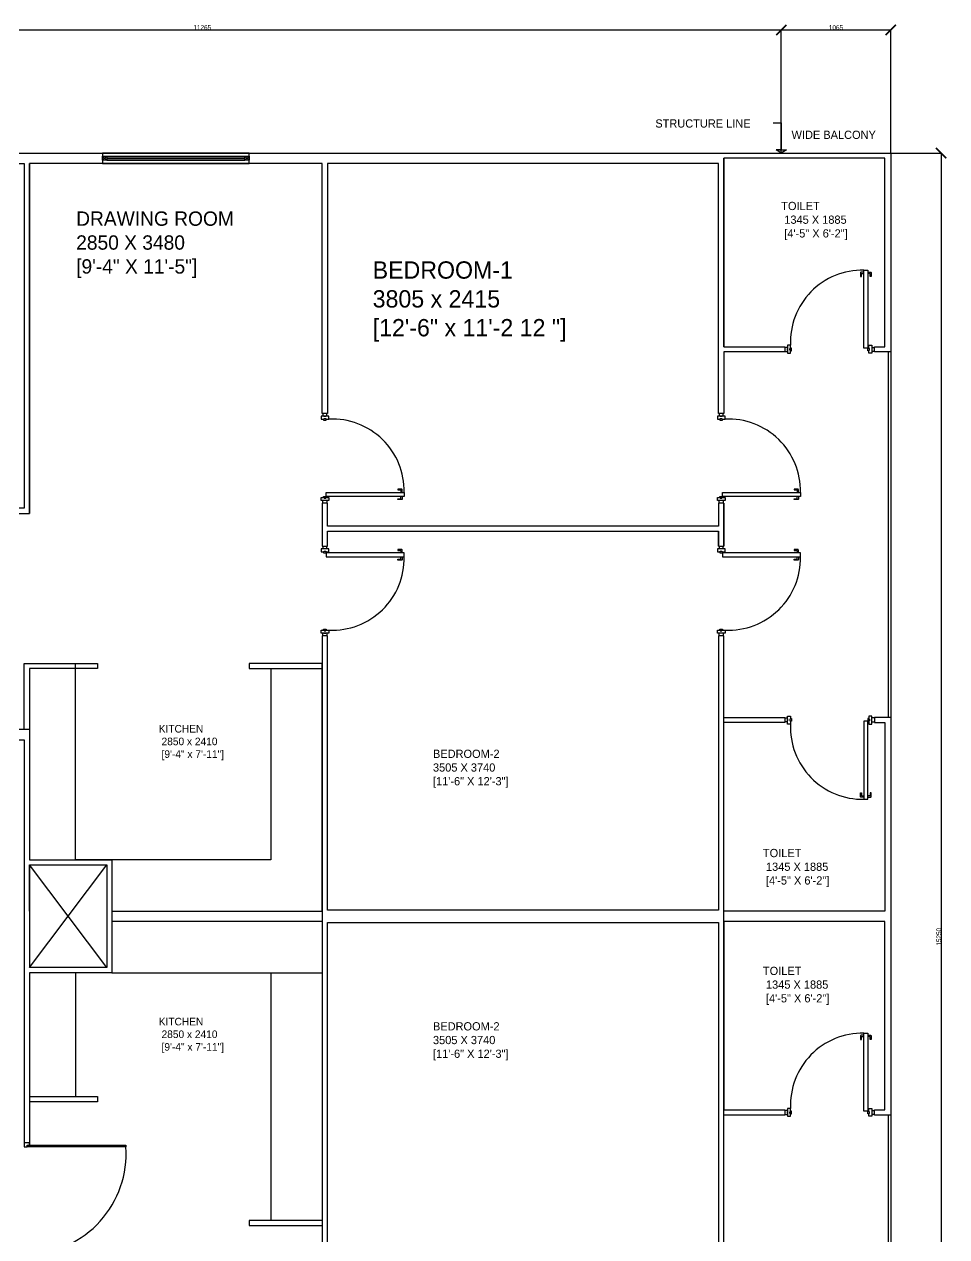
# Model space of a CAD drawing. Header units: millimetres. Extents: x -66 to 30104, y 35 to 18201.
# Drawn here: x 4835 to 13810, y 6403 to 18201 of the extents above; entities that cross this region are included whole.
import ezdxf

# ---------------------------------------------------------------- set-up
doc = ezdxf.new("R2010")
doc.units = ezdxf.units.MM
doc.layers.get('0').update_dxf_attribs({"linetype": 'CONTINUOUS'})
doc.layers.get('Defpoints').update_dxf_attribs({"linetype": 'CONTINUOUS'})
for name, color, linetype in [('Medium', 210, 'CONTINUOUS'), ('Thick', 150, 'CONTINUOUS'), ('Thin', 130, 'CONTINUOUS')]:
    doc.layers.add(name, color=color, linetype=linetype)
doc.dimstyles.new('myown', dxfattribs={"dimtxt": 45, "dimasz": 100, "dimexe": 1.25, "dimexo": 0.625, "dimtad": 1, "dimdec": 0, "dimdsep": 46, "dimtxsty": 'Standard', "dimblk": 'ARCHTICK', "dimcen": 2.5, "dimadec": 0, "dimazin": 0, "dimtfac": 1, "dimtdec": 0, "dimtmove": 0, "dimatfit": 3, "dimldrblk": 'ARCHTICK', "dimfxl": 1, "dimarcsym": 0})

# ---------------------------------------------------------------- blocks, each defined once
blk = doc.blocks.new('_ArchTick')
at = {"color": 0, "linetype": 'ByBlock', "const_width": 0.15}
blk.add_lwpolyline([(-0.5, -0.5), (0.5, 0.5)], dxfattribs=at)
blk = doc.blocks.new('*D1')
at = {"color": 0, "lineweight": -2, "transparency": 16777216}
for p, q in [((935, 16948), (935, 18147)), ((935, 18145), (12200, 18145)), ((12200, 16948), (12200, 18147))]:
    blk.add_line(p, q, dxfattribs=at)
at = {"layer": 'Defpoints', "color": 0, "transparency": 16777216}
for p in [(12200, 18145), (935, 16947), (12200, 16947)]:
    blk.add_point(p, dxfattribs=at)
at = {"color": 0, "lineweight": -2, "transparency": 16777216, "xscale": 100, "yscale": 100, "zscale": 100, "rotation": 180}
blk.add_blockref('_ArchTick', (935, 18145), dxfattribs=at)
at = {"color": 0, "lineweight": -2, "transparency": 16777216, "xscale": 100, "yscale": 100, "zscale": 100}
blk.add_blockref('_ArchTick', (12200, 18145), dxfattribs=at)
at = {"color": 0, "transparency": 16777216, "insert": (6567, 18169), "char_height": 45, "attachment_point": 5}
blk.add_mtext('11265', dxfattribs=at)
blk = doc.blocks.new('*D2')
at = {"color": 0, "lineweight": -2, "transparency": 16777216}
for p, q in [((12200, 16948), (12200, 18147)), ((12200, 18145), (13265, 18145)), ((13265, 16948), (13265, 18147))]:
    blk.add_line(p, q, dxfattribs=at)
at = {"layer": 'Defpoints', "color": 0, "transparency": 16777216}
for p in [(13265, 18145), (12200, 16947), (13265, 16947)]:
    blk.add_point(p, dxfattribs=at)
at = {"color": 0, "lineweight": -2, "transparency": 16777216, "xscale": 100, "yscale": 100, "zscale": 100, "rotation": 180}
blk.add_blockref('_ArchTick', (12200, 18145), dxfattribs=at)
at = {"color": 0, "lineweight": -2, "transparency": 16777216, "xscale": 100, "yscale": 100, "zscale": 100}
blk.add_blockref('_ArchTick', (13265, 18145), dxfattribs=at)
at = {"color": 0, "transparency": 16777216, "insert": (12732, 18169), "char_height": 45, "attachment_point": 5}
blk.add_mtext('1065', dxfattribs=at)
blk = doc.blocks.new('*D5')
at = {"color": 0, "lineweight": -2, "transparency": 16777216}
for p, q in [((13265, 16947), (13756, 16947)), ((13755, 16947), (13755, 1697)), ((13265, 1697), (13756, 1697))]:
    blk.add_line(p, q, dxfattribs=at)
at = {"layer": 'Defpoints', "color": 0, "transparency": 16777216}
for p in [(13265, 16947), (13265, 1697), (13755, 1697)]:
    blk.add_point(p, dxfattribs=at)
at = {"color": 0, "lineweight": -2, "transparency": 16777216, "xscale": 100, "yscale": 100, "zscale": 100}
for p, rotation in [((13755, 16947), 90), ((13755, 1697), 270)]:
    blk.add_blockref('_ArchTick', p, dxfattribs=dict(at, rotation=rotation))
at = {"color": 0, "transparency": 16777216, "insert": (13732, 9322), "char_height": 45, "attachment_point": 5, "rotation": 90}
blk.add_mtext('15250', dxfattribs=at)

msp = doc.modelspace()

# ---------------------------------------------------------------- linework, layer by layer
at = {"linetype": 'ByBlock'}
msp.add_lwpolyline([(934.7, 11337), (934.7, 16946.9), (13264.7, 16946.9), (13264.7, 396.9), (934.7, 396.9), (934.7, 7336.9)], dxfattribs=at)
at = {"layer": 'Medium', "linetype": 'ByBlock'}
msp.add_lwpolyline([(7022.2, 16846.9), (7022.2, 16946.9), (5597.4, 16946.9), (5597.2, 16846.9), (7022.2, 16846.9)], dxfattribs=at)
at = {"layer": 'Thick'}
for p, q in [((12120.8, 17240.7), (12199.7, 17240.7)), ((12199.7, 17240.7), (12199.7, 16978.4)), ((12199.7, 16978.4), (12149.7, 16978.4))]:
    msp.add_line(p, q, dxfattribs=at)
at = {"layer": 'Thick', "linetype": 'ByBlock'}
for p, q in [((5637.2, 16900.9), (6982.4, 16900.9)), ((5637.2, 16893), (6982.2, 16893.1)), ((7734.7, 13541.9), (7734.7, 13541.9))]:
    msp.add_line(p, q, dxfattribs=at)
for points in [[(5597.2, 16916.9), (5637.2, 16916.9), (5637.2, 16876.9), (5597.3, 16877.1), (5597.4, 16916.9), (5637.2, 16876.9), (6982.3, 16877.1), (7022.2, 16916.9)], [(5597.3, 16877.1), (5637.2, 16916.9), (6982.4, 16916.9), (7022.2, 16876.9)], [(6982.2, 16916.9), (7022.2, 16916.9), (7022.2, 16876.9), (6982.3, 16877.1), (6982.4, 16916.9)]]:
    msp.add_lwpolyline(points, dxfattribs=at)
at = {"layer": 'Thick'}
msp.add_lwpolyline([(12249.7, 16978.4), (12199.7, 16946.9), (12149.7, 16978.4)], close=True, dxfattribs=at)
at = {"layer": 'Thin', "linetype": 'ByBlock'}
for p, q in [((12260.3, 15056.6), (12235.3, 15056.6)), ((12235.3, 15016.6), (12260.3, 15016.6)), ((13081.8, 15056.6), (13106.8, 15056.6)), ((13106.8, 15016.6), (13081.8, 15016.6)), ((13239.7, 15011.9), (13239.7, 11456.8)), ((7739.3, 14413.4), (7739.3, 14388.4)), ((7779.3, 14388.4), (7779.3, 14413.4)), ((11594.3, 14413.4), (11594.3, 14388.4)), ((11634.3, 14388.4), (11634.3, 14413.4)), ((7739.3, 13541.9), (7739.3, 13566.9)), ((7779.3, 13566.9), (7779.3, 13541.9)), ((11594.3, 13541.9), (11594.3, 13566.9)), ((11634.3, 13566.9), (11634.3, 13541.9)), ((7739.3, 13122.4), (7739.3, 13097.4)), ((7779.3, 13097.4), (7779.3, 13122.4)), ((11594.3, 13122.4), (11594.3, 13097.4)), ((11634.3, 13097.4), (11634.3, 13122.4)), ((7739.3, 12250.9), (7739.3, 12275.9)), ((7779.3, 12275.9), (7779.3, 12250.9)), ((11594.3, 12250.9), (11594.3, 12275.9)), ((11634.3, 12275.9), (11634.3, 12250.9)), ((12235.3, 11452.1), (12260.3, 11452.1)), ((13106.8, 11452.1), (13081.8, 11452.1)), ((12260.3, 11412.1), (12235.3, 11412.1)), ((13081.8, 11412.1), (13106.8, 11412.1)), ((13164.7, 9571.8), (11639.7, 9571.8)), ((7734.7, 9471.8), (5687, 9471.8)), ((13164.7, 9471.8), (11639.7, 9471.8)), ((5334.7, 8971.8), (5334.7, 7766.8)), ((7234.7, 8971.8), (7234.7, 6561.8)), ((12260.3, 7631.4), (12235.3, 7631.4)), ((12235.3, 7591.4), (12260.3, 7591.4)), ((13081.8, 7631.4), (13106.8, 7631.4)), ((13106.8, 7591.4), (13081.8, 7591.4))]:
    msp.add_line(p, q, dxfattribs=at)
at = {"layer": 'Thin'}
msp.add_line((13239.7, 7586.8), (13239.7, 3681.9), dxfattribs=at)
for points in [[(13264.7, 15011.9), (13106.8, 15011.9), (13106.8, 15061.9), (13208.8, 15061.9), (13208.8, 16896.9), (11639.7, 16896.9), (11639.7, 15061.9), (11639.7, 16896.9)], [(11639.7, 15061.9), (12235.3, 15061.9), (12235.3, 15011.9), (11639.7, 15011.9), (11639.7, 14431.9), (11639.7, 14413.4), (11589.7, 14413.4), (11589.7, 14431.9), (11589.7, 16846.9), (7784.7, 16846.9), (7784.7, 14431.9)], [(11589.7, 13122.4), (11589.7, 13266.9), (11589.7, 13122.4), (11639.7, 13122.4), (11639.7, 13541.9), (11589.7, 13541.9), (11589.7, 13316.9), (8976.6, 13316.9)], [(5687, 8971.8), (7734.7, 8971.8), (7734.7, 6561.8), (7022.2, 6561.8), (7022.2, 6511.8), (7734.7, 6511.8)], [(4884.7, 7766.8), (5547.2, 7766.8), (5547.2, 7716.8), (4884.7, 7716.8)]]:
    msp.add_lwpolyline(points, dxfattribs=at)
at = {"layer": 'Thin', "linetype": 'ByBlock'}
for points in [[(1034.7, 13491.9), (1034.7, 16846.9), (4834.7, 16846.9), (4834.7, 13491.9), (4163.7, 13491.9), (4163.7, 13441.9), (4884.7, 13441.9)], [(7784.7, 16846.9), (7784.7, 14413.4), (7734.7, 14413.4), (7734.7, 16846.9), (4884.7, 16846.9), (4884.7, 13441.9), (4884.7, 16846.9)], [(12290.3, 15023.6), (12299.8, 15023.6), (12299.8, 15049.2), (12290.3, 15049.2)], [(13051.8, 15023.6), (13042.3, 15023.6), (13042.3, 15049.2), (13051.8, 15049.2)], [(7746.4, 14358.4), (7746.4, 14348.9), (7771.9, 14348.9), (7771.9, 14358.4)], [(11601.4, 14358.4), (11601.4, 14348.9), (11626.9, 14348.9), (11626.9, 14358.4)], [(7746.4, 13596.9), (7746.4, 13606.4), (7771.9, 13606.4), (7771.9, 13596.9)], [(11601.4, 13596.9), (11601.4, 13606.4), (11626.9, 13606.4), (11626.9, 13596.9)], [(11589.7, 13541.9), (11589.7, 13541.9), (11589.7, 13316.9), (7784.7, 13316.9), (7784.7, 13541.9), (7734.7, 13541.9), (7734.7, 13316.9), (7734.7, 13122.4), (7784.7, 13122.4), (7784.7, 13266.9), (11589.7, 13266.9)], [(11639.7, 13541.9), (11639.7, 13316.9), (11639.7, 13122.4)], [(7746.4, 13067.4), (7746.4, 13057.9), (7771.9, 13057.9), (7771.9, 13067.4)], [(11601.4, 13067.4), (11601.4, 13057.9), (11626.9, 13057.9), (11626.9, 13067.4)], [(7746.4, 12305.9), (7746.4, 12315.4), (7771.9, 12315.4), (7771.9, 12305.9)], [(11601.4, 12305.9), (11601.4, 12315.4), (11626.9, 12315.4), (11626.9, 12305.9)], [(4834.7, 11337.4), (4834.7, 11981.8), (5547.2, 11981.8), (5547.2, 11931.8), (4884.7, 11931.8), (4884.7, 10071.8), (5687, 10071.8), (5687, 8971.8), (4884.7, 8971.8), (4884.7, 7300.5)], [(7234.7, 11931.8), (7234.7, 10071.8), (5334.7, 10071.8), (5334.7, 11981.8)], [(5687, 9571.8), (7734.7, 9571.8), (7734.7, 11981.8), (7022.2, 11981.8), (7022.2, 11931.8), (7734.7, 11931.8)], [(13264.7, 11456.8), (13106.8, 11456.8), (13106.8, 11406.8), (13208.8, 11406.8), (13208.8, 9571.8), (11639.7, 9571.8), (11639.7, 11456.8), (12235.3, 11456.8), (12235.3, 11406.8), (11639.7, 11406.8)], [(12290.3, 11445.1), (12299.8, 11445.1), (12299.8, 11419.5), (12290.3, 11419.5)], [(13051.8, 11445.1), (13042.3, 11445.1), (13042.3, 11419.5), (13051.8, 11419.5)], [(4884.7, 11337.4), (4710.9, 11337.4), (4710.9, 11237.4), (4834.7, 11237.4), (4834.7, 7315.5)], [(5637, 9021.8), (4884.7, 10021.8), (5637, 10021.8), (5637, 9021.8), (4884.7, 9021.8), (5637, 10021.8)], [(4884.7, 9571.8), (4884.7, 10021.8), (4884.7, 9021.8)], [(13264.7, 7586.8), (13106.8, 7586.8), (13106.8, 7636.8), (13208.8, 7636.8), (13208.8, 9471.8), (11639.7, 9471.8), (11639.7, 7636.8), (12235.3, 7636.8), (12235.3, 7586.8), (11639.7, 7586.8)], [(12290.3, 7598.5), (12299.8, 7598.5), (12299.8, 7624), (12290.3, 7624)], [(13051.8, 7598.5), (13042.3, 7598.5), (13042.3, 7624), (13051.8, 7624)]]:
    msp.add_lwpolyline(points, dxfattribs=at)
for points in [[(13003, 15789.6), (12978.9, 15789.6, 0.4142136), (12971.5, 15782.3), (12971.5, 15746.9), (12979.2, 15746.9), (12979.2, 15776.2), (13003, 15776.2)], [(13042.3, 15789.6), (13066.4, 15789.6, -0.4142136), (13073.8, 15782.3), (13073.8, 15746.9), (13066.1, 15746.9), (13066.1, 15776.2), (13042.3, 15776.2)], [(8512.4, 13645.8), (8512.4, 13669.9, 0.4142136), (8505, 13677.3), (8469.6, 13677.3), (8469.6, 13669.6), (8498.9, 13669.6), (8498.9, 13645.8)], [(8512.4, 13606.4), (8512.4, 13582.3, -0.4142136), (8505, 13575), (8469.6, 13575), (8469.6, 13582.7), (8498.9, 13582.7), (8498.9, 13606.4)], [(12367.4, 13645.8), (12367.4, 13669.9, 0.4142136), (12360, 13677.3), (12324.6, 13677.3), (12324.6, 13669.6), (12353.9, 13669.6), (12353.9, 13645.8)], [(12367.4, 13606.4), (12367.4, 13582.3, -0.4142136), (12360, 13575), (12324.6, 13575), (12324.6, 13582.7), (12353.9, 13582.7), (12353.9, 13606.4)], [(8512.4, 13057.9), (8512.4, 13082, 0.4142136), (8505, 13089.4), (8469.6, 13089.4), (8469.6, 13081.7), (8498.9, 13081.7), (8498.9, 13057.9)], [(8512.4, 13018.6), (8512.4, 12994.4, -0.4142136), (8505, 12987.1), (8469.6, 12987.1), (8469.6, 12994.8), (8498.9, 12994.8), (8498.9, 13018.6)], [(12367.4, 13057.9), (12367.4, 13082, 0.4142136), (12360, 13089.4), (12324.6, 13089.4), (12324.6, 13081.7), (12353.9, 13081.7), (12353.9, 13057.9)], [(12367.4, 13018.6), (12367.4, 12994.4, -0.4142136), (12360, 12987.1), (12324.6, 12987.1), (12324.6, 12994.8), (12353.9, 12994.8), (12353.9, 13018.6)], [(13003, 10679), (12978.9, 10679, -0.4142136), (12971.5, 10686.4), (12971.5, 10721.8), (12979.2, 10721.8), (12979.2, 10692.5), (13003, 10692.5)], [(13042.3, 10679), (13066.4, 10679, 0.4142136), (13073.8, 10686.4), (13073.8, 10721.8), (13066.1, 10721.8), (13066.1, 10692.5), (13042.3, 10692.5)], [(13003, 8364.5), (12978.9, 8364.5, 0.4142136), (12971.5, 8357.1), (12971.5, 8321.7), (12979.2, 8321.7), (12979.2, 8351), (13003, 8351)], [(13042.3, 8364.5), (13066.4, 8364.5, -0.4142136), (13073.8, 8357.1), (13073.8, 8321.7), (13066.1, 8321.7), (13066.1, 8351), (13042.3, 8351)], [(4834.7, 7315.5), (4834.7, 7279.3), (4859.8, 7279.3, 0.4142136), (4864.5, 7284), (4864.5, 7295.7), (4879.9, 7295.7, 0.4142136), (4884.7, 7300.5), (4884.7, 7315.5), (4834.7, 7315.5)]]:
    msp.add_lwpolyline(points, format="xyb", dxfattribs=at)
for points in [[(13003, 15808.6), (13042.3, 15808.6), (13042.3, 15049.2), (13003, 15049.2)], [(12290.3, 15028.8), (12282.9, 15028.8), (12282.9, 15044.7), (12290.3, 15044.7), (12290.3, 15076.7), (12260.3, 15076.7), (12260.3, 15000.5), (12290.3, 15000.5)], [(12260.3, 15026.6), (12260.3, 15046.6)], [(13051.8, 15028.8), (13059.2, 15028.8), (13059.2, 15044.7), (13051.8, 15044.7), (13051.8, 15076.7), (13081.8, 15076.7), (13081.8, 15000.5), (13051.8, 15000.5)], [(7751.5, 14358.4), (7751.5, 14365.8), (7767.5, 14365.8), (7767.5, 14358.4), (7799.4, 14358.4), (7799.4, 14388.4), (7723.3, 14388.4), (7723.3, 14358.4)], [(7749.3, 14388.4), (7769.3, 14388.4)], [(11606.5, 14358.4), (11606.5, 14365.8), (11622.5, 14365.8), (11622.5, 14358.4), (11654.4, 14358.4), (11654.4, 14388.4), (11578.3, 14388.4), (11578.3, 14358.4)], [(11604.3, 14388.4), (11624.3, 14388.4)], [(7751.5, 13596.9), (7751.5, 13589.5), (7767.5, 13589.5), (7767.5, 13596.9), (7799.4, 13596.9), (7799.4, 13566.9), (7723.3, 13566.9), (7723.3, 13596.9)], [(8531.4, 13645.8), (8531.4, 13606.4), (7771.9, 13606.4), (7771.9, 13645.8)], [(11606.5, 13596.9), (11606.5, 13589.5), (11622.5, 13589.5), (11622.5, 13596.9), (11654.4, 13596.9), (11654.4, 13566.9), (11578.3, 13566.9), (11578.3, 13596.9)], [(12386.4, 13645.8), (12386.4, 13606.4), (11626.9, 13606.4), (11626.9, 13645.8)], [(7751.5, 13067.4), (7751.5, 13074.8), (7767.5, 13074.8), (7767.5, 13067.4), (7799.4, 13067.4), (7799.4, 13097.4), (7723.3, 13097.4), (7723.3, 13067.4)], [(11606.5, 13067.4), (11606.5, 13074.8), (11622.5, 13074.8), (11622.5, 13067.4), (11654.4, 13067.4), (11654.4, 13097.4), (11578.3, 13097.4), (11578.3, 13067.4)], [(8531.4, 13018.6), (8531.4, 13057.9), (7771.9, 13057.9), (7771.9, 13018.6)], [(12386.4, 13018.6), (12386.4, 13057.9), (11626.9, 13057.9), (11626.9, 13018.6)], [(7751.5, 12305.9), (7751.5, 12298.5), (7767.5, 12298.5), (7767.5, 12305.9), (7799.4, 12305.9), (7799.4, 12275.9), (7723.3, 12275.9), (7723.3, 12305.9)], [(7749.3, 12275.9), (7769.3, 12275.9)], [(11606.5, 12305.9), (11606.5, 12298.5), (11622.5, 12298.5), (11622.5, 12305.9), (11654.4, 12305.9), (11654.4, 12275.9), (11578.3, 12275.9), (11578.3, 12305.9)], [(12290.3, 11439.9), (12282.9, 11439.9), (12282.9, 11424), (12290.3, 11424), (12290.3, 11392), (12260.3, 11392), (12260.3, 11468.2), (12290.3, 11468.2)], [(13051.8, 11439.9), (13059.2, 11439.9), (13059.2, 11424), (13051.8, 11424), (13051.8, 11392), (13081.8, 11392), (13081.8, 11468.2), (13051.8, 11468.2)], [(12260.3, 11442.1), (12260.3, 11422.1)], [(13003, 10660.1), (13042.3, 10660.1), (13042.3, 11419.5), (13003, 11419.5)], [(13003, 8383.5), (13042.3, 8383.5), (13042.3, 7624), (13003, 7624)], [(12290.3, 7603.6), (12282.9, 7603.6), (12282.9, 7619.5), (12290.3, 7619.5), (12290.3, 7651.5), (12260.3, 7651.5), (12260.3, 7575.4), (12290.3, 7575.4)], [(12260.3, 7601.4), (12260.3, 7621.4)], [(13051.8, 7603.6), (13059.2, 7603.6), (13059.2, 7619.5), (13051.8, 7619.5), (13051.8, 7651.5), (13081.8, 7651.5), (13081.8, 7575.4), (13051.8, 7575.4)]]:
    msp.add_lwpolyline(points, close=True, dxfattribs=at)
at = {"layer": 'Thin'}
msp.add_lwpolyline([(7734.7, 12250.9), (7734.7, 6233.9), (7784.7, 6233.9), (7784.7, 9461.8), (11589.7, 9461.8), (11589.7, 6233.9), (11639.7, 6233.9), (11639.7, 12250.9), (11589.7, 12250.9), (11589.7, 9581.8), (7784.7, 9581.8), (7784.7, 12250.9)], close=True, dxfattribs=at)
at = {"layer": 'Thin', "linetype": 'ByBlock'}
msp.add_lwpolyline([(4870.8, 7293.6), (5823.1, 7293.6), (5823.1, 7277.2), (4870.8, 7277.2, -0.4142136), (4865.8, 7282.2), (4865.8, 7288.6, -0.4142136)], format="xyb", close=True, dxfattribs=at)
for centre, radius, start, end in [((12989.8, 15108.5), 700.2, 88.92034, 182.60727), ((7831.3, 13659), 700.2, 358.92034, 92.60727), ((11686.3, 13659), 700.2, 358.92034, 92.60727), ((7831.3, 13005.4), 700.2, 267.39273, 1.07966), ((11686.3, 13005.4), 700.2, 267.39273, 1.07966), ((12989.8, 11360.1), 700.2, 177.39273, 271.07966), ((12989.8, 7683.4), 700.2, 88.92034, 182.60727), ((4851.5, 7208.6), 974.1, 271.67219, 4.03628)]:
    msp.add_arc(centre, radius, start, end, dxfattribs=at)

# ---------------------------------------------------------------- texts
at = {"layer": 'Thick'}
for s, height, p in [(' DRAWING ROOM', 139.549, (5288, 16239.8)), (' 2850 X 3480', 139.549, (5288, 16007.2)), (' [9\'-4" X 11\'-5"]', 139.549, (5288, 15774.6)), (' BEDROOM-1', 168.43, (8162, 15725.4)), (' 3805 x 2415', 168.433, (8162, 15444.7)), (' [12\'-6" x 11\'-2 12 "]', 168.433, (8162, 15164)), ('KITCHEN', 73.91, (6143.1, 11308.9)), (' 2850 x 2410', 73.915, (6143.1, 11185.7)), (' [9\'-4" x 7\'-11"]', 73.915, (6143.1, 11062.5)), ('KITCHEN', 73.91, (6143.1, 8459.9)), (' 2850 x 2410', 73.915, (6143.1, 8336.7)), (' [9\'-4" x 7\'-11"]', 73.915, (6143.1, 8213.5))]:
    msp.add_text(s, height=height, dxfattribs=at).set_placement(p)
at = {"layer": 'Thick', "char_height": 80, "attachment_point": 1}
for s, insert, width in [(' STRUCTURE LINE', (10944.8, 17275.3), 1204), ('WIDE BALCONY', (12300, 17165.1), 980), ('TOILET\\P 1345 X 1885\\P [4\'-5" X 6\'-2"]', (12199.7, 16472.6), 1120), (' BEDROOM-2\\P 3505 X 3740\\P [11\'-6" X 12\'-3"]', (8781.5, 11142.3), 1204), ('TOILET\\P 1345 X 1885\\P [4\'-5" X 6\'-2"]', (12021.4, 10176.8), 1120), ('TOILET\\P 1345 X 1885\\P [4\'-5" X 6\'-2"]', (12021.4, 9030.1), 1120), (' BEDROOM-2\\P 3505 X 3740\\P [11\'-6" X 12\'-3"]', (8781.5, 8490.6), 1204)]:
    msp.add_mtext(s, dxfattribs=dict(at, insert=insert, width=width))

# ---------------------------------------------------------------- dimensions: what is measured, and where the dimension line sits
dim = msp.add_linear_dim(base=(12199.7, 18145.4), p1=(934.7, 16946.9), p2=(12199.7, 16946.9), dimstyle='myown')
dim.commit()
dim.dimension.update_dxf_attribs({"geometry": '*D1', "text_midpoint": (6567.2, 18168.5)})
dim = msp.add_linear_dim(base=(13264.7, 18145.4), p1=(12199.7, 16946.9), p2=(13264.7, 16946.9), dimstyle='myown', override={"dimtmove": 1})
dim.commit()
dim.dimension.update_dxf_attribs({"geometry": '*D2', "text_midpoint": (12732.2, 18168.5)})
dim = msp.add_linear_dim(base=(13754.7, 1696.9), p1=(13264.7, 16946.9), p2=(13264.7, 1696.9), angle=90, dimstyle='myown')
dim.commit()
dim.dimension.update_dxf_attribs({"geometry": '*D5', "text_midpoint": (13731.5, 9321.9)})

doc.saveas('drawing.dxf')
